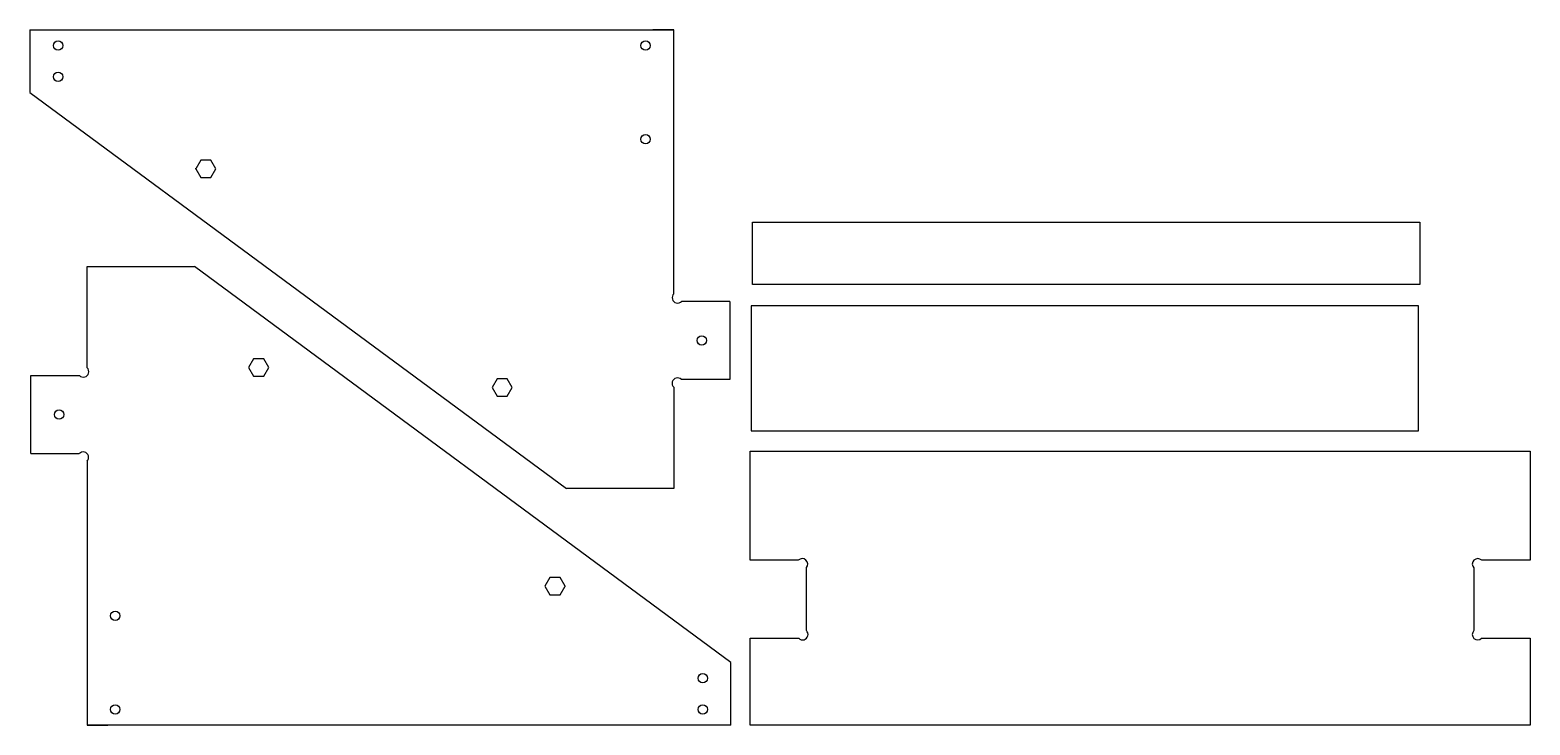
# Model space of a CAD drawing. Header units: inches. Extents: x 68 to 549, y 74 to 296.
import ezdxf

# ---------------------------------------------------------------- set-up
doc = ezdxf.new("R2010")
doc.units = ezdxf.units.IN
doc.header["$MEASUREMENT"] = 0

msp = doc.modelspace()

# ---------------------------------------------------------------- linework, layer by layer
for p, q in [((67.57, 296.43), (273.96, 296.43)), ((67.57, 296.43), (67.57, 276.43)), ((273.96, 296.43), (267.31, 296.43)), ((273.99, 211.89), (273.96, 296.43)), ((67.57, 276.43), (239.54, 149.43)), ((100.7, 251.96), (100.72, 251.93)), ((100.74, 251.93), (100.72, 251.93)), ((120.72, 251.93), (120.55, 251.93)), ((85.9, 188.16), (85.89, 220.68)), ((85.89, 220.68), (120.31, 220.68)), ((292.28, 93.68), (120.31, 220.68)), ((291.96, 209.43), (276.5, 209.45)), ((291.96, 209.43), (291.96, 184.43)), ((67.89, 160.68), (67.89, 185.68)), ((67.89, 185.68), (83.42, 185.68)), ((291.96, 184.43), (276.43, 184.43)), ((273.96, 181.95), (273.96, 149.43)), ((67.89, 160.68), (83.36, 160.66)), ((298.52, 161.47), (548.52, 161.47)), ((298.52, 126.47), (298.52, 161.47)), ((548.52, 161.47), (548.52, 126.47)), ((85.87, 158.22), (85.89, 73.68)), ((273.96, 149.43), (239.54, 149.43)), ((313.92, 126.47), (298.52, 126.47)), ((548.52, 126.47), (533.02, 126.47)), ((316.52, 103.96), (316.52, 124.13)), ((530.52, 124.02), (530.52, 103.93)), ((239.13, 118.18), (239.31, 118.18)), ((259.11, 118.18), (259.13, 118.18)), ((259.15, 118.15), (259.13, 118.18)), ((298.52, 73.68), (298.52, 101.47)), ((298.52, 101.47), (314.05, 101.47)), ((533.01, 101.47), (548.52, 101.47)), ((548.52, 101.47), (548.52, 73.68)), ((292.28, 73.68), (292.28, 93.68)), ((292.28, 73.68), (85.89, 73.68)), ((85.89, 73.68), (92.55, 73.68)), ((548.52, 73.68), (298.52, 73.68))]:
    msp.add_line(p, q)
for points in [[(125.57, 249.13), (127.19, 251.93), (125.57, 254.73), (122.34, 254.73), (120.72, 251.93), (122.34, 249.13)], [(299.24, 234.82), (513.24, 234.82), (513.24, 214.82), (299.24, 214.82)], [(298.76, 167.99), (512.76, 167.99), (512.76, 207.99), (298.76, 207.99)], [(139.28, 191.04), (137.66, 188.24), (139.28, 185.44), (142.51, 185.44), (144.13, 188.24), (142.51, 191.04)], [(220.57, 179.07), (222.19, 181.87), (220.57, 184.67), (217.34, 184.67), (215.72, 181.87), (217.34, 179.07)], [(234.28, 120.98), (232.66, 118.18), (234.28, 115.38), (237.51, 115.38), (239.13, 118.18), (237.51, 120.98)]]:
    msp.add_lwpolyline(points, close=True)
for centre in [(76.57, 291.43), (264.96, 291.43), (76.57, 281.43), (264.96, 261.43), (282.96, 196.93), (76.89, 173.18), (94.89, 108.68), (283.28, 88.68), (94.89, 78.68), (283.28, 78.68)]:
    msp.add_circle(centre, 1.5)
for centre, start, end in [((275.23, 210.66), 135.1602, 316.3411), ((84.66, 186.92), 224.9504, 44.9572), ((275.2, 183.19), 44.9504, 224.9572), ((84.62, 159.45), 315.1602, 136.3411), ((315.18, 125.26), 319.7451, 136.2851), ((531.77, 125.25), 44.3467, 224.3467), ((315.28, 102.71), 225.3123, 45.3123), ((531.76, 102.7), 135.4375, 315.4375)]:
    msp.add_arc(centre, 1.75, start, end)

doc.saveas('drawing.dxf')
